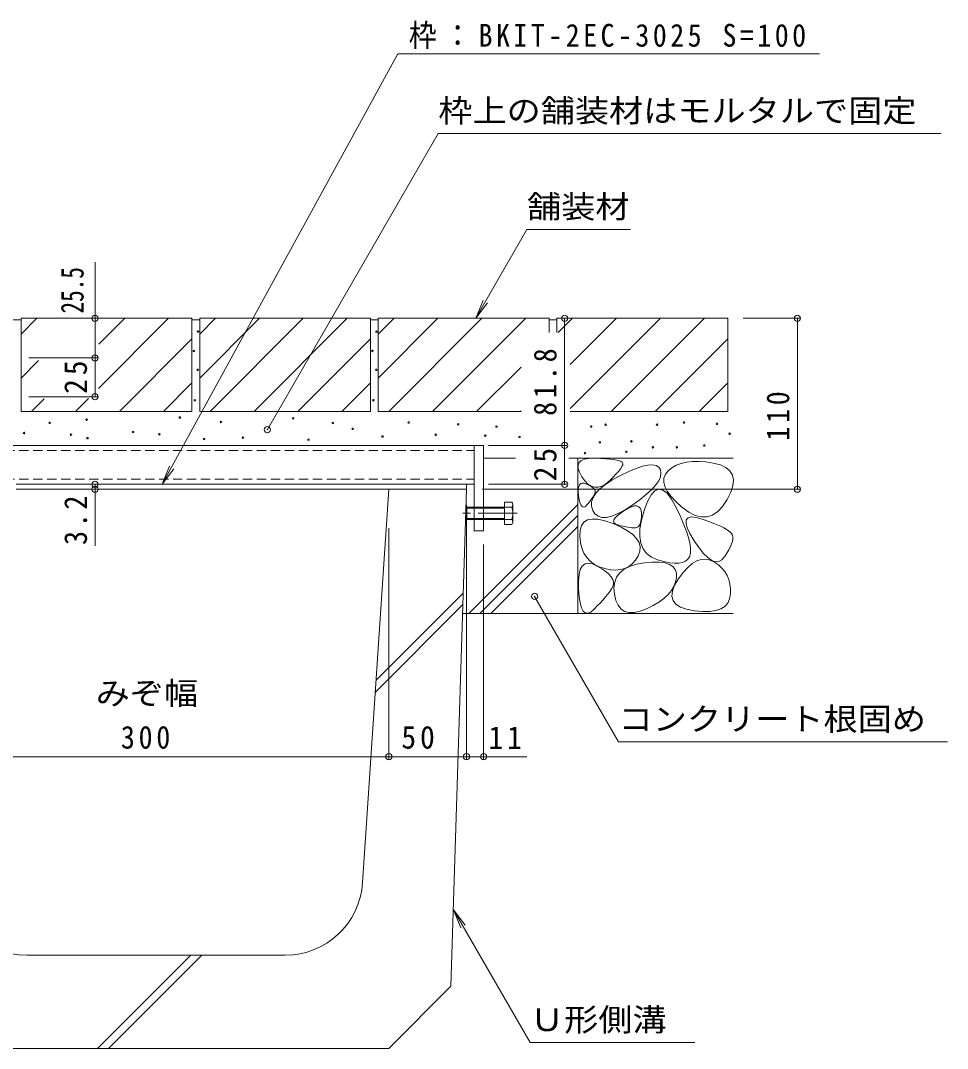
# Model space of a CAD drawing. Units: millimetres at full size, sheet at 1:5; some dimension numbers follow another scale. Extents: x -1680 to 1942, y -1318 to 1367.
# Drawn here: x 695 to 1292, y -895 to -233 of the extents above; entities that cross this region are included whole.
import ezdxf
from ezdxf.enums import TextEntityAlignment as Align

# ---------------------------------------------------------------- set-up
doc = ezdxf.new("R2010")
doc.units = ezdxf.units.MM
doc.header["$LTSCALE"] = 5
doc.header["$PDMODE"] = 32
doc.header["$PDSIZE"] = 4
doc.linetypes.add('CHAIN1', pattern=[8, 5, -1, 1, -1])
doc.linetypes.add('DASHED1', pattern=[1.8, 1.2, -0.6])
for name, color, linetype, lineweight in [('4-0_OUTLINE-0', 7, 'Continuous', 9), ('4-4_0108_天井情報・�', 7, 'Continuous', 9), ('4-5_0055_アルミ建具_', 7, 'Continuous', 9), ('4-E_10ﾎﾞﾙﾄ__2', 7, 'Continuous', 9), ('4-F_10ﾎﾞﾙﾄ__1', 6, 'Continuous', 5)]:
    doc.layers.add(name, color=color, linetype=linetype, lineweight=lineweight)
doc.styles.add('ＭＳ ゴシック', font='')
doc.styles.get('ＭＳ ゴシック').set_extended_font_data('MS Gothic')

msp = doc.modelspace()

# ---------------------------------------------------------------- linework, layer by layer
at = {"layer": '4-0_OUTLINE-0'}
for p, q in [((687.995, -506.583), (987.095, -506.583)), ((993.095, -506.583), (987.095, -506.583)), ((987.095, -506.583), (987.095, -561.583)), ((691.995, -531.583), (987.095, -531.583)), ((691.995, -534.783), (982.095, -534.783)), ((982.095, -534.783), (982.095, -531.583))]:
    msp.add_line(p, q, dxfattribs=at)
at = {"layer": '4-0_OUTLINE-0', "linetype": 'DASHED1'}
for p, q in [((577.095, -509.783), (987.095, -509.783)), ((577.095, -528.383), (987.095, -528.383))]:
    msp.add_line(p, q, dxfattribs=at)
at = {"layer": '4-0_OUTLINE-0', "color": 2}
for p, q in [((982.311, -546.283), (981.611, -546.983)), ((981.611, -546.983), (981.611, -553.583)), ((987.111, -546.983), (981.611, -546.983)), ((982.311, -546.283), (982.311, -554.283)), ((987.111, -546.283), (982.311, -546.283)), ((1011.311, -546.283), (993.111, -546.283)), ((1006.611, -546.983), (993.111, -546.983)), ((1006.611, -543.083), (1006.611, -557.483)), ((1011.311, -543.083), (1006.611, -543.083)), ((1011.911, -556.147), (1011.911, -544.947)), ((981.611, -553.583), (982.311, -554.283)), ((981.611, -553.583), (987.111, -553.583)), ((982.311, -554.283), (987.111, -554.283)), ((993.111, -553.583), (1006.611, -553.583)), ((993.111, -554.283), (1011.311, -554.283)), ((1006.611, -557.483), (1011.311, -557.483))]:
    msp.add_line(p, q, dxfattribs=at)
at = {"layer": '4-0_OUTLINE-0', "color": 2, "linetype": 'DASHED1'}
for p, q in [((987.111, -546.283), (993.111, -546.283)), ((987.111, -546.983), (993.111, -546.983)), ((987.111, -553.583), (993.111, -553.583)), ((987.111, -554.283), (993.111, -554.283))]:
    msp.add_line(p, q, dxfattribs=at)
at = {"layer": '4-0_OUTLINE-0', "color": 2, "linetype": 'CHAIN1'}
msp.add_line((1014.695, -550.283), (978.894, -550.283), dxfattribs=at)
at = {"layer": '4-0_OUTLINE-0'}
msp.add_lwpolyline([(987.095, -561.583), (993.095, -561.583), (993.095, -506.583)], dxfattribs=at)
at = {"layer": '4-0_OUTLINE-0', "color": 2}
for centre, radius, start, end in [((1009.535, -544.683), 2.39, 317.9749, 42.0251), ((998.503, -550.283), 13.418, 342.65606, 17.34394), ((1009.535, -555.883), 2.39, 317.9749, 42.0251)]:
    msp.add_arc(centre, radius, start, end, dxfattribs=at)
at = {"layer": '4-4_0108_天井情報・�'}
for p, q in [((742.895, -424.783), (742.895, -388.62)), ((742.895, -450.283), (742.895, -424.783)), ((1045.253, -424.783), (1045.253, -506.583)), ((1196.671, -424.783), (1160.295, -424.783)), ((1195.171, -424.783), (1195.171, -534.783)), ((744.395, -450.283), (700.295, -450.283)), ((742.895, -450.283), (742.895, -475.283)), ((744.395, -475.283), (700.295, -475.283)), ((1046.753, -506.583), (996.251, -506.583)), ((1045.253, -506.583), (1045.253, -531.583)), ((742.895, -531.583), (742.895, -571.29)), ((1196.671, -534.783), (992.095, -534.783)), ((1046.753, -531.583), (996.251, -531.583)), ((982.095, -708.515), (982.095, -544.783)), ((932.095, -708.515), (932.095, -559.783)), ((993.095, -708.515), (993.095, -570.283)), ((632.095, -707.015), (932.095, -707.015)), ((932.095, -707.015), (982.095, -707.015)), ((982.095, -707.015), (1020.985, -707.015))]:
    msp.add_line(p, q, dxfattribs=at)
for p in [(742.895, -424.783), (1045.253, -424.783), (1195.171, -424.783), (742.895, -450.283), (742.895, -475.283), (1045.253, -506.583), (742.895, -531.583), (742.895, -534.783), (1045.253, -531.583), (1195.171, -534.783), (932.095, -707.015), (982.095, -707.015), (993.095, -707.015)]:
    msp.add_point(p, dxfattribs=at)
at = {"layer": '4-5_0055_アルミ建具_'}
for p, q in [((786.089, -531.583), (937.812, -254.499)), ((937.812, -254.499), (1209.466, -254.499)), ((853.901, -496.402), (963.918, -305.848)), ((963.918, -305.848), (1287.495, -305.848)), ((988.048, -424.783), (1021.054, -367.615)), ((1021.054, -367.615), (1087.63, -367.615)), ((988.048, -424.783), (992.831, -413.235)), ((988.048, -424.783), (995.657, -414.866)), ((786.089, -531.583), (790.873, -520.035)), ((786.089, -531.583), (793.699, -521.666)), ((1025.958, -603.779), (1080.038, -697.448)), ((1080.038, -697.448), (1291.823, -697.448)), ((973.632, -805.502), (1022.991, -890.995)), ((973.632, -805.502), (981.241, -815.419)), ((973.632, -805.502), (978.415, -817.051)), ((1022.991, -890.995), (1129.138, -890.995))]:
    msp.add_line(p, q, dxfattribs=at)
for p in [(853.901, -496.402), (1025.958, -603.779)]:
    msp.add_point(p, dxfattribs=at)
at = {"layer": '4-E_10ﾎﾞﾙﾄ__2', "color": 2}
for p, q in [((695.295, -425.783), (687.995, -425.783)), ((805.295, -424.783), (695.295, -424.783)), ((695.295, -434.931), (705.442, -424.783)), ((695.295, -424.783), (695.295, -484.783)), ((745.082, -469.997), (790.295, -424.783)), ((762.011, -424.783), (745.346, -441.448)), ((805.295, -424.783), (805.295, -484.783)), ((805.295, -425.783), (810.295, -425.783)), ((920.295, -424.783), (810.295, -424.783)), ((810.295, -434.931), (820.442, -424.783)), ((848.726, -424.783), (810.295, -463.215)), ((810.295, -424.783), (810.295, -484.783)), ((877.011, -424.783), (817.011, -484.783)), ((845.295, -484.783), (905.295, -424.783)), ((920.295, -424.783), (920.295, -484.783)), ((920.295, -425.783), (925.295, -425.783)), ((1035.295, -424.783), (925.295, -424.783)), ((925.295, -434.931), (935.442, -424.783)), ((925.295, -463.215), (963.726, -424.783)), ((925.295, -424.783), (925.295, -484.783)), ((932.011, -484.783), (992.011, -424.783)), ((960.295, -484.783), (1020.295, -424.783)), ((1035.295, -424.783), (1035.295, -433.999)), ((1035.295, -425.783), (1040.295, -425.783)), ((1150.295, -424.783), (1040.295, -424.783)), ((1040.295, -424.783), (1040.295, -433.999)), ((1041.227, -433.999), (1050.442, -424.783)), ((1048.963, -482.831), (1107.011, -424.783)), ((1078.726, -424.783), (1048.963, -454.546)), ((1075.295, -484.783), (1135.295, -424.783)), ((1150.295, -424.783), (1150.295, -484.783)), ((758.579, -484.783), (805.295, -438.068)), ((873.579, -484.783), (920.295, -438.068)), ((1103.579, -484.783), (1150.295, -438.068)), ((695.295, -463.215), (706.54, -451.97)), ((1017.218, -456.145), (988.579, -484.783)), ((786.864, -484.783), (805.295, -466.352)), ((901.864, -484.783), (920.295, -466.352)), ((1131.864, -484.783), (1150.295, -466.352)), ((702.011, -484.783), (710.131, -476.663)), ((730.295, -484.783), (738.601, -476.478)), ((805.295, -484.783), (695.295, -484.783)), ((920.295, -484.783), (810.295, -484.783)), ((925.295, -484.783), (1017.218, -484.783)), ((1016.864, -484.783), (1017.218, -484.429)), ((1150.295, -484.783), (1048.963, -484.783)), ((993.095, -514.783), (1013.711, -514.783)), ((1047.94, -514.783), (1153.895, -514.783)), ((1053.895, -514.783), (1053.895, -614.783)), ((983.658, -614.783), (1053.895, -544.547)), ((990.729, -614.783), (1053.895, -551.618)), ((997.8, -614.783), (1053.895, -558.689)), ((979.595, -614.783), (1153.895, -614.783))]:
    msp.add_line(p, q, dxfattribs=at)
for points in [[(1082.417, -517.481), (1082.741, -518.148), (1082.678, -519.05), (1082.228, -520.184), (1081.389, -521.553), (1080.164, -523.154), (1078.55, -524.99), (1076.549, -527.059), (1074.161, -529.361), (1071.622, -531.436), (1069.171, -532.825), (1066.808, -533.526), (1064.532, -533.541), (1062.344, -532.868), (1060.243, -531.507), (1058.23, -529.46), (1056.305, -526.726), (1054.787, -523.847), (1053.998, -521.366), (1053.938, -519.284), (1054.606, -517.6), (1056.002, -516.314), (1058.126, -515.426), (1060.979, -514.937), (1064.561, -514.846), (1068.292, -514.981), (1071.595, -515.172), (1074.47, -515.419), (1076.916, -515.72), (1078.934, -516.077), (1080.523, -516.49), (1081.684, -516.958)], [(1106.947, -522.399), (1107.341, -524.525), (1106.986, -526.845), (1105.883, -529.361), (1104.031, -532.071), (1101.431, -534.977), (1098.082, -538.077), (1093.985, -541.373), (1089.139, -544.863), (1084.169, -548.058), (1079.698, -550.467), (1075.727, -552.09), (1072.255, -552.927), (1069.283, -552.978), (1066.81, -552.243), (1064.837, -550.722), (1063.363, -548.415), (1062.57, -545.702), (1062.64, -542.961), (1063.572, -540.194), (1065.367, -537.399), (1068.024, -534.577), (1071.544, -531.729), (1075.926, -528.854), (1081.171, -525.951), (1086.54, -523.344), (1091.296, -521.355), (1095.438, -519.984), (1098.967, -519.231), (1101.882, -519.096), (1104.184, -519.579), (1105.872, -520.68)], [(1120.867, -546.399), (1125.206, -549.566), (1129.342, -551.652), (1133.276, -552.656), (1137.007, -552.579), (1140.536, -551.42), (1143.862, -549.18), (1146.986, -545.858), (1149.907, -541.455), (1152.236, -536.762), (1153.582, -532.572), (1153.946, -528.884), (1153.327, -525.699), (1151.726, -523.016), (1149.142, -520.836), (1145.576, -519.158), (1141.027, -517.983), (1136.163, -517.252), (1131.652, -516.906), (1127.493, -516.946), (1123.687, -517.371), (1120.233, -518.182), (1117.132, -519.378), (1114.383, -520.96), (1111.987, -522.927), (1110.183, -525.184), (1109.212, -527.634), (1109.073, -530.278), (1109.767, -533.115), (1111.293, -536.146), (1113.652, -539.37), (1116.843, -542.788)], [(1064.803, -537.396), (1064.447, -538.158), (1064.009, -538.97), (1063.488, -539.834), (1062.885, -540.749), (1062.198, -541.714), (1061.429, -542.732), (1060.577, -543.8), (1059.642, -544.919), (1058.705, -545.829), (1057.844, -546.268), (1057.062, -546.236), (1056.357, -545.734), (1055.729, -544.761), (1055.178, -543.317), (1054.705, -541.402), (1054.309, -539.017), (1054.077, -536.606), (1054.096, -534.616), (1054.365, -533.045), (1054.885, -531.895), (1055.656, -531.165), (1056.677, -530.854), (1057.948, -530.964), (1059.47, -531.494), (1060.995, -532.233), (1062.274, -532.972), (1063.309, -533.711), (1064.098, -534.449), (1064.642, -535.187), (1064.941, -535.924), (1064.994, -536.66)], [(1125.675, -578.255), (1126.297, -576.152), (1126.434, -573.515), (1126.087, -570.344), (1125.255, -566.639), (1123.939, -562.4), (1122.138, -557.627), (1119.853, -552.32), (1117.083, -546.479), (1114.125, -541.165), (1111.275, -537.44), (1108.533, -535.303), (1105.899, -534.755), (1103.373, -535.795), (1100.955, -538.424), (1098.645, -542.641), (1096.443, -548.447), (1094.698, -554.718), (1093.758, -560.333), (1093.624, -565.29), (1094.295, -569.591), (1095.772, -573.234), (1098.054, -576.221), (1101.142, -578.55), (1105.035, -580.223), (1109.117, -581.368), (1112.769, -582.116), (1115.993, -582.466), (1118.787, -582.419), (1121.153, -581.974), (1123.089, -581.132), (1124.597, -579.892)], [(1090.871, -559.688), (1089.821, -559.688), (1088.669, -559.621), (1087.415, -559.487), (1086.06, -559.286), (1084.603, -559.019), (1083.044, -558.684), (1081.384, -558.284), (1079.622, -557.816), (1078.096, -557.234), (1077.145, -556.492), (1076.767, -555.589), (1076.964, -554.524), (1077.734, -553.299), (1079.079, -551.912), (1080.998, -550.365), (1083.492, -548.656), (1086.1, -547.12), (1088.365, -546.09), (1090.286, -545.565), (1091.864, -545.547), (1093.099, -546.034), (1093.99, -547.026), (1094.537, -548.525), (1094.741, -550.529), (1094.708, -552.647), (1094.547, -554.487), (1094.257, -556.049), (1093.837, -557.333), (1093.289, -558.339), (1092.612, -559.066), (1091.806, -559.516)], [(1092.547, -577.695), (1090.847, -580.459), (1088.869, -582.726), (1086.611, -584.497), (1084.075, -585.771), (1081.259, -586.549), (1078.165, -586.83), (1074.791, -586.615), (1071.139, -585.903), (1067.57, -584.738), (1064.446, -583.164), (1061.768, -581.18), (1059.535, -578.787), (1057.748, -575.984), (1056.406, -572.772), (1055.51, -569.15), (1055.059, -565.119), (1055.194, -561.284), (1056.055, -558.252), (1057.642, -556.022), (1059.955, -554.595), (1062.994, -553.97), (1066.759, -554.148), (1071.25, -555.128), (1076.467, -556.911), (1081.601, -559.147), (1085.842, -561.486), (1089.191, -563.929), (1091.647, -566.475), (1093.211, -569.125), (1093.882, -571.878), (1093.661, -574.735)], [(1153.418, -564.412), (1153.641, -565.555), (1153.614, -566.87), (1153.338, -568.355), (1152.812, -570.012), (1152.037, -571.84), (1151.012, -573.839), (1149.737, -576.009), (1148.214, -578.35), (1146.467, -580.312), (1144.525, -581.342), (1142.386, -581.441), (1140.052, -580.61), (1137.522, -578.847), (1134.796, -576.153), (1131.874, -572.528), (1128.756, -567.972), (1126.023, -563.361), (1124.257, -559.569), (1123.458, -556.597), (1123.625, -554.445), (1124.759, -553.112), (1126.859, -552.6), (1129.926, -552.907), (1133.96, -554.034), (1138.216, -555.541), (1141.952, -556.988), (1145.166, -558.375), (1147.859, -559.703), (1150.03, -560.97), (1151.681, -562.177), (1152.81, -563.325)], [(1117.355, -591.535), (1116.772, -594.484), (1115.668, -597.312), (1114.043, -600.017), (1111.896, -602.6), (1109.229, -605.06), (1106.041, -607.399), (1102.331, -609.615), (1098.101, -611.708), (1093.847, -613.342), (1090.069, -614.176), (1086.766, -614.211), (1083.938, -613.448), (1081.585, -611.886), (1079.707, -609.524), (1078.304, -606.364), (1077.377, -602.405), (1077.074, -598.276), (1077.545, -594.607), (1078.79, -591.396), (1080.81, -588.645), (1083.604, -586.353), (1087.172, -584.52), (1091.514, -583.146), (1096.631, -582.232), (1101.77, -581.778), (1106.181, -581.786), (1109.864, -582.256), (1112.819, -583.188), (1115.045, -584.582), (1116.543, -586.437), (1117.313, -588.755)], [(1152.067, -602.271), (1151.516, -605.432), (1150.294, -608.073), (1148.402, -610.195), (1145.839, -611.799), (1142.606, -612.884), (1138.702, -613.449), (1134.128, -613.496), (1128.883, -613.023), (1123.84, -612.062), (1119.871, -610.641), (1116.976, -608.762), (1115.155, -606.423), (1114.408, -603.626), (1114.735, -600.369), (1116.136, -596.654), (1118.611, -592.479), (1121.609, -588.458), (1124.578, -585.201), (1127.519, -582.709), (1130.431, -580.983), (1133.315, -580.022), (1136.17, -579.825), (1138.997, -580.394), (1141.795, -581.727), (1144.391, -583.55), (1146.613, -585.585), (1148.459, -587.833), (1149.931, -590.295), (1151.027, -592.97), (1151.749, -595.857), (1152.095, -598.958)], [(1076.264, -597.443), (1075.388, -598.958), (1074.331, -600.565), (1073.093, -602.263), (1071.674, -604.052), (1070.074, -605.932), (1068.292, -607.903), (1066.33, -609.966), (1064.187, -612.119), (1062.076, -613.837), (1060.211, -614.592), (1058.593, -614.384), (1057.22, -613.213), (1056.094, -611.079), (1055.213, -607.983), (1054.579, -603.923), (1054.191, -598.901), (1054.148, -593.856), (1054.548, -589.728), (1055.392, -586.518), (1056.68, -584.225), (1058.411, -582.849), (1060.586, -582.39), (1063.205, -582.849), (1066.268, -584.225), (1069.298, -586.036), (1071.819, -587.803), (1073.832, -589.523), (1075.336, -591.198), (1076.331, -592.828), (1076.817, -594.412), (1076.795, -595.95)]]:
    msp.add_lwpolyline(points, close=True, dxfattribs=at)
at = {"layer": '4-E_10ﾎﾞﾙﾄ__2'}
for centre in [(809.151, -433.299), (924.151, -433.299), (806.477, -445.773), (921.477, -445.773), (809.044, -457.942), (924.044, -457.942), (807.124, -477.528), (922.124, -477.528), (737.457, -489.955), (797.465, -488.6), (870.49, -489.229), (713.648, -492.084), (823.984, -491.504), (896.041, -492.133), (908.817, -495.907), (944.822, -491.842), (976.731, -493.03), (1001.441, -494.456), (1062.417, -494.456), (1071.708, -493.294), (1104.809, -493.294), (1122.23, -491.842), (1143.427, -492.714), (697.194, -498.666), (727.392, -499.634), (738.038, -501.957), (767.461, -497.892), (784.302, -499.44), (813.144, -502.537), (838.115, -501.569), (880.362, -502.876), (927.981, -500.844), (962.243, -499.682), (994.182, -500.263), (1016.25, -501.134), (1151.557, -499.101), (1067.933, -504.618), (1088.259, -504.038), (1102.196, -507.812), (1117.585, -507.812), (1135.297, -506.651), (1058.352, -511.587), (1085.065, -510.716)]:
    msp.add_circle(centre, 0.5, dxfattribs=at)
at = {"layer": '4-F_10ﾎﾞﾙﾄ__1'}
for p, q in [((915.207, -788.109), (932.095, -534.783)), ((982.095, -534.783), (932.095, -534.783)), ((972.095, -854.783), (982.095, -534.783)), ((923.896, -657.767), (980.005, -601.658)), ((923.391, -665.343), (979.777, -608.957)), ((865.317, -834.783), (698.873, -834.783)), ((744.56, -894.783), (804.56, -834.783)), ((751.631, -894.783), (811.631, -834.783)), ((932.095, -894.783), (972.095, -854.783)), ((632.095, -894.783), (932.095, -894.783))]:
    msp.add_line(p, q, dxfattribs=at)
for centre, start, end in [((698.873, -784.783), 183.81407, 270), ((865.317, -784.783), 270, 356.18593)]:
    msp.add_arc(centre, 50, start, end, dxfattribs=at)

# ---------------------------------------------------------------- texts
at = {"layer": '4-4_0108_天井情報・�', "color": 2, "style": 'ＭＳ ゴシック', "width": 0.75}
msp.add_text('25.5', height=14.66, rotation=90, dxfattribs=at).set_placement((739.895, -421.702), align=Align.BOTTOM_LEFT)
at = {"layer": '4-4_0108_天井情報・�', "color": 2, "style": 'ＭＳ ゴシック', "width": 1.1}
msp.add_text('みぞ幅', height=14.66, dxfattribs=at).set_placement((743.295, -677.876), align=Align.BOTTOM_LEFT)
at = {"layer": '4-4_0108_天井情報・�', "color": 2, "char_height": 14.66, "attachment_point": 7, "rotation": 90, "style": 'ＭＳ ゴシック'}
for s, insert in [('\\T1.28;\\W0.9;81.8', (1040.253, -487.558)), ('\\T1.27;\\W0.95;25', (737.895, -473.408)), ('\\T1.27;\\W0.9;110', (1190.171, -503.533)), ('\\T1.27;\\W0.95;25', (1040.253, -529.708)), ('\\T1.27;\\W0.9;3.2', (737.895, -570.673))]:
    msp.add_mtext(s, dxfattribs=dict(at, insert=insert))
at = {"layer": '4-4_0108_天井情報・�', "color": 2, "char_height": 14.66, "attachment_point": 7, "style": 'ＭＳ ゴシック'}
for s, insert in [('\\T1.27;\\W0.9;300', (759.545, -702.015)), ('\\T1.27;\\W0.95;50', (940.17, -702.015)), ('\\T1.27;\\W0.95;11', (996.238, -702.015))]:
    msp.add_mtext(s, dxfattribs=dict(at, insert=insert))
at = {"layer": '4-5_0055_アルミ建具_', "color": 2, "style": 'ＭＳ ゴシック', "width": 1.1}
for s, p in [('枠上の舗装材はモルタルで固定', (963.918, -302.848)), ('舗装材', (1021.054, -364.615)), ('コンクリート根固め', (1080.038, -694.448)), ('Ｕ形側溝', (1022.991, -887.995))]:
    msp.add_text(s, height=14.66, dxfattribs=at).set_placement(p, align=Align.BOTTOM_LEFT)
at = {"layer": '4-5_0055_アルミ建具_', "color": 2, "insert": (944.889, -251.499), "char_height": 14.66, "attachment_point": 7, "style": 'ＭＳ ゴシック'}
msp.add_mtext('\\T1.25;\\W0.9;枠：BKIT-2EC-3025\\~S=100', dxfattribs=at)

doc.saveas('drawing.dxf')
